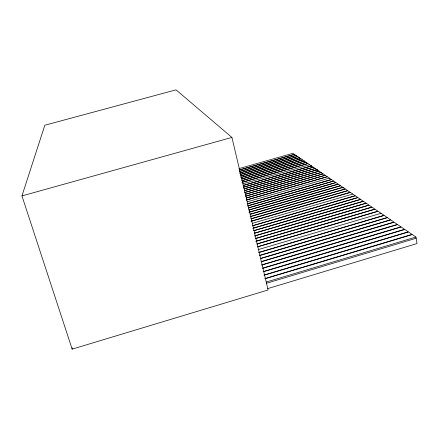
<?xml version="1.0" encoding="UTF-8"?>
<svg xmlns="http://www.w3.org/2000/svg" width="439" height="439" viewBox="0 0 439 439"><rect width="100%" height="100%" fill="white"/><g stroke="black" fill="none" stroke-linecap="round" stroke-linejoin="round"><path stroke-width="0.66" d="M72.155 349.153L21.95 195.915L44.822 125.23L176.05 89.847L231.913 137.418L268.097 289.981L72.155 349.153L72.194 347.787M267.774 288.604L417.05 243.557L415.936 237.038L412.309 234.569L265.491 278.655M263.866 275.088L408.259 231.814L404.802 229.46L263.883 271.62M264.662 275.094L408.506 231.984L412.045 234.393L264.684 278.633M266.221 282.068L415.936 237.038M266.506 283.27L416.139 238.234M261.693 264.887L397.405 224.428L394.173 222.227L261.178 261.814M261.825 265.079L397.635 224.587L400.944 226.837L263.032 268.02M262.511 268.41L401.18 226.996L404.56 229.301L263.093 271.62M258.758 252.414L384.01 215.313L378.133 211.313L257.435 246.965M258.884 252.584L384.224 215.456L387.253 217.519L259.932 255.289M259.4 255.663L387.467 217.667L390.562 219.774L260.486 258.423M260.618 258.604L390.781 219.923L393.948 222.074L261.051 261.628M255.888 241.225L371.893 207.065L369.155 205.205L255.679 238.575M256.008 241.384L372.085 207.197L374.879 209.096L256.908 243.886M257.029 244.046L375.076 209.233L377.924 211.17L257.309 246.789M258.406 249.566L381.047 213.294M253.325 228.066L357.84 197.501L355.36 195.816L252.524 225.855M252.776 228.401L358.01 197.621L360.54 199.339L253.501 230.684M254.269 230.634L360.715 199.46L363.294 201.21L254.373 233.153M254.483 233.301L363.476 201.336L366.104 203.125L254.62 235.858M254.735 236.012L366.285 203.252L368.969 205.073L255.564 238.421M250.164 216.559L345.235 188.924L342.98 187.387L250.279 214.303M250.268 216.685L345.394 189.033L347.693 190.597L250.965 218.748M251.07 218.88L347.858 190.707L350.196 192.298L251.009 221.201M251.119 221.344L350.371 192.419L355.189 195.695L252.524 225.684M252.409 223.319L352.758 194.043M247.141 203.828L331.39 179.502L327.368 176.763L246.745 199.997M247.234 203.937L331.533 179.6L333.596 181L247.629 205.853M247.722 205.968L333.739 181.098L335.84 182.531L248.304 207.861M248.403 207.976L335.989 182.629L338.123 184.084L248.847 209.946M248.946 210.067L338.277 184.188L340.45 185.67L248.913 212.213M249.528 212.191L340.604 185.774L342.821 187.283L250.181 214.177M244.814 192.408L319.054 171.106L317.221 169.86L244.402 190.74M244.902 192.512L319.18 171.194L321.046 172.461L321.222 173.339M245.335 194.208L321.046 172.461M245.423 194.312L321.172 172.549L323.071 173.839L245.681 196.09M245.774 196.195L323.203 173.926L325.129 175.238L246.246 197.945M246.339 198.055L325.266 175.331L327.225 176.665L246.169 200.025M247.261 201.803L329.365 178.119L329.546 179.03M241.615 180.681L306.098 162.287L306.274 163.116M242.355 180.583L306.213 162.37L307.876 163.5L241.988 182.306M242.076 182.404L308.002 163.582L311.405 165.904L311.586 166.749M242.816 183.837L309.693 164.735M243.151 185.417L311.405 165.904M243.239 185.51L311.525 165.986L313.27 167.171L243.59 187.113M243.678 187.206L313.397 167.254L315.169 168.461L244.046 188.836M244.133 188.929L315.29 168.543L317.095 169.772L317.271 170.639M244.314 190.641L317.095 169.772M238.926 168.62L292.917 153.321L294.388 154.319L239.743 169.816M239.162 170.08L294.492 154.391L295.99 155.406L296.155 156.202M239.332 171.484L295.99 155.406M240.073 171.38L296.095 155.477L297.609 156.509L239.601 172.988M239.678 173.07L297.713 156.586L299.255 157.628L299.425 158.435M240.545 174.321L299.255 157.628M240.358 174.475L299.365 157.705L300.929 158.77L240.588 175.935M240.665 176.017L301.039 158.841L302.625 159.922L240.912 177.493M240.995 177.581L302.734 159.999L304.348 161.097L304.523 161.92M241.911 178.887L304.348 161.097M241.993 178.975L304.463 161.173L306.098 162.287M21.95 195.915L231.913 137.418M306.213 162.37L306.389 163.198M315.29 168.543L315.471 169.405M317.221 169.86L317.397 170.727M342.98 187.387L343.166 188.342"/></g></svg>
